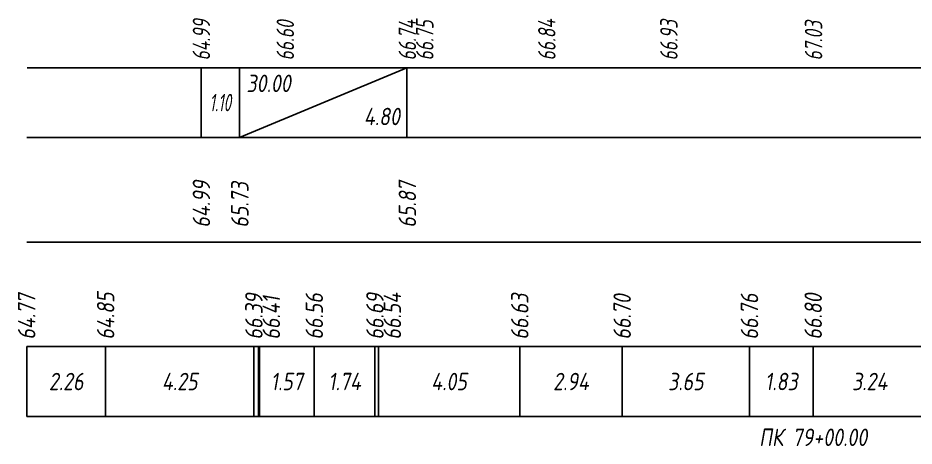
# Model space of a CAD drawing. Extents: x -717 to 1451, y -133302 to 233.
# Drawn here: x -338.8 to -210.3, y -124351.6 to -124290.2 of the extents above; entities that cross this region are included whole.
import ezdxf
from ezdxf.enums import TextEntityAlignment as Align

# ---------------------------------------------------------------- set-up
doc = ezdxf.new("R2010")
doc.units = 0
for name, color, linetype in [('Код_510', 7, 'Continuous'), ('Код_514', 1, 'Continuous'), ('Код_516', 1, 'Continuous'), ('Подписи поперечников', 7, 'Continuous'), ('Таблица', 7, 'Continuous')]:
    doc.layers.add(name, color=color, linetype=linetype)
doc.styles.add('М', font='romand.shx', dxfattribs={"width": 0.8, "oblique": 10, "height": 2.5})

msp = doc.modelspace()

# ---------------------------------------------------------------- linework, layer by layer
at = {"layer": 'Код_510'}
for p, q in [((-337.578, -124347.357), (-337.578, -124337.357)), ((-326.257, -124347.357), (-326.257, -124337.357)), ((-304.997, -124347.357), (-304.997, -124337.357)), ((-304.319, -124347.357), (-304.319, -124337.357)), ((-304.207, -124347.357), (-304.207, -124337.357)), ((-296.338, -124347.357), (-296.338, -124337.357)), ((-287.642, -124347.357), (-287.642, -124337.357)), ((-287.142, -124347.357), (-287.142, -124337.357)), ((-266.872, -124347.357), (-266.872, -124337.357)), ((-252.187, -124347.357), (-252.187, -124337.357)), ((-233.931, -124347.357), (-233.931, -124337.357)), ((-224.795, -124347.357), (-224.795, -124337.357))]:
    msp.add_line(p, q, dxfattribs=at)
at = {"layer": 'Код_516'}
for p, q in [((-312.578, -124307.357), (-312.578, -124297.357)), ((-307.066, -124307.357), (-307.066, -124297.357)), ((-307.066, -124307.357), (-283.045, -124297.357)), ((-283.045, -124307.357), (-283.045, -124297.357))]:
    msp.add_line(p, q, dxfattribs=at)
at = {"layer": 'Таблица'}
for p, q in [((-337.524, -124297.357), (-128.358, -124297.357)), ((-337.578, -124307.357), (-128.412, -124307.357)), ((-337.578, -124322.357), (-128.412, -124322.357)), ((-337.578, -124337.357), (-128.412, -124337.357)), ((-337.578, -124347.357), (-128.412, -124347.357))]:
    msp.add_line(p, q, dxfattribs=at)

# ---------------------------------------------------------------- texts
at = {"layer": 'Код_510', "style": 'М', "oblique": 10, "width": 0.8}
for s, p in [('64.77', (-337.578, -124336.357)), ('64.85', (-326.257, -124336.357)), ('66.39', (-304.997, -124336.357)), ('66.56', (-296.338, -124336.357)), ('66.69', (-287.642, -124336.357)), ('66.54', (-285.142, -124336.357)), ('66.63', (-266.872, -124336.357)), ('66.70', (-252.187, -124336.357)), ('66.76', (-233.931, -124336.357)), ('66.80', (-224.795, -124336.357)), ('66.41', (-302.497, -124336.357))]:
    msp.add_text(s, height=2.5, rotation=90, dxfattribs=at).set_placement(p, align=Align.MIDDLE_LEFT)
for s, p in [('2.26', (-331.918, -124342.357)), ('4.25', (-315.627, -124342.357)), ('1.57', (-300.272, -124342.357)), ('1.74', (-291.99, -124342.357)), ('4.05', (-277.007, -124342.357)), ('2.94', (-259.53, -124342.357)), ('3.65', (-243.059, -124342.357)), ('1.83', (-229.363, -124342.357)), ('3.24', (-216.702, -124342.357))]:
    msp.add_text(s, height=2.5, dxfattribs=at).set_placement(p, align=Align.MIDDLE_CENTER)
at = {"layer": 'Код_514', "style": 'М', "oblique": 10, "width": 0.7}
for s, p in [('64.99', (-312.524, -124296.317)), ('66.60', (-300.491, -124296.317)), ('66.74', (-282.991, -124296.317)), ('66.75', (-280.491, -124296.317)), ('66.84', (-262.991, -124296.317)), ('66.93', (-245.491, -124296.317)), ('67.03', (-224.741, -124296.317))]:
    msp.add_text(s, height=2.5, rotation=90, dxfattribs=at).set_placement(p, align=Align.MIDDLE_LEFT)
at = {"layer": 'Код_516', "style": 'М', "oblique": 10, "width": 0.8}
msp.add_text('30.00', height=2.5, dxfattribs=at).set_placement((-306.066, -124298.357), align=Align.TOP_LEFT)
at = {"layer": 'Код_516', "style": 'М', "oblique": 10, "width": 0.6}
msp.add_text('1.10', height=2.5, dxfattribs=at).set_placement((-309.822, -124302.357), align=Align.MIDDLE_CENTER)
at = {"layer": 'Код_516', "style": 'М', "oblique": 10, "width": 0.8}
msp.add_text('4.80', height=2.5, dxfattribs=at).set_placement((-284.045, -124306.357), align=Align.BOTTOM_RIGHT)
for s, p in [('64.99', (-312.524, -124320.306)), ('65.73', (-307.012, -124320.306)), ('65.87', (-282.991, -124320.306))]:
    msp.add_text(s, height=2.5, rotation=90, dxfattribs=at).set_placement(p, align=Align.MIDDLE_LEFT)
at = {"layer": 'Подписи поперечников', "style": 'М', "oblique": 10, "width": 0.8}
msp.add_text('ПК 79+00.00', height=2.5, dxfattribs=at).set_placement((-224.795, -124352.357), align=Align.BOTTOM_CENTER)

doc.saveas('drawing.dxf')
